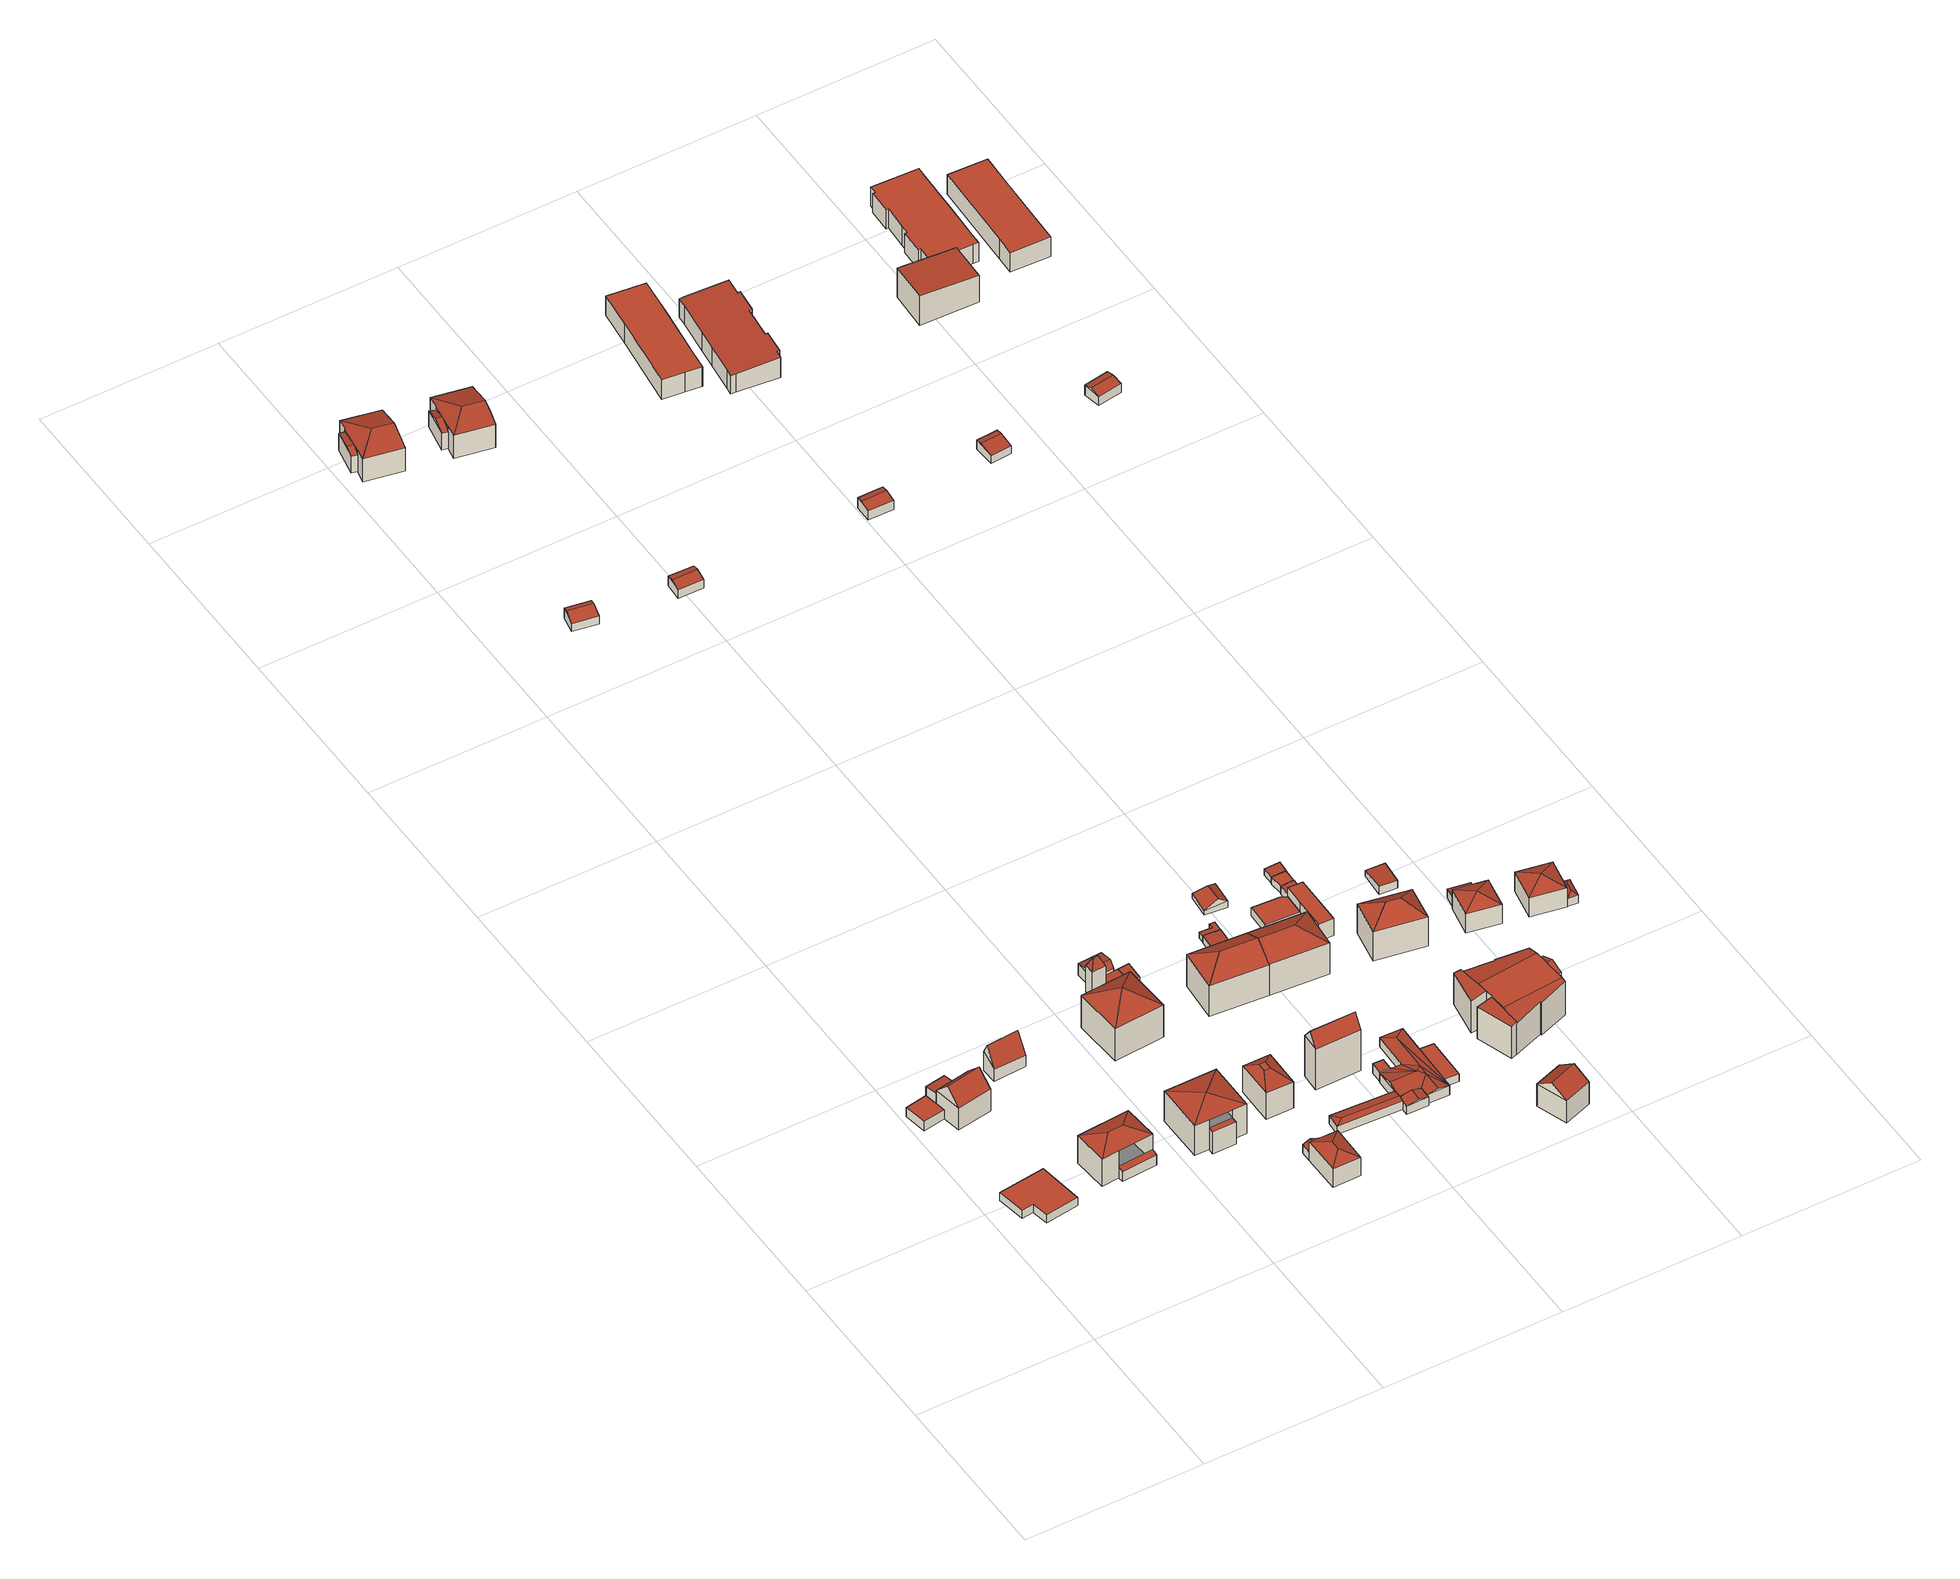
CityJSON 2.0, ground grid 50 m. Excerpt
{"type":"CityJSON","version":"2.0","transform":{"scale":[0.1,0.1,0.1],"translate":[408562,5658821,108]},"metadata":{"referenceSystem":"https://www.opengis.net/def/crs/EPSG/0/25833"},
"CityObjects":{
"building1":{"type":"Building","attributes":{"Dachtyp_tdc":"tdcPolyFlatRoof","Gemeindeschluessel":14612000,"Dachneigung":0,"QualitaetDacherkennung":28,"Geometrietyp2DReferenz":"3000","measuredHeight":2.57,"function":"31001_9998","roofType":"1000"},"geometry":[{"type":"Solid","lod":"2","boundaries":[[[[0,1,2,3]],[[1,4,5,2]],[[4,6,7,5]],[[6,8,9,7]],[[8,10,11,9]],[[10,0,3,11]],[[10,8,6,4,1,0]],[[3,2,5,7,9,11]]]],"semantics":{"surfaces":[{"type":"WallSurface"},{"type":"RoofSurface"},{"type":"GroundSurface"}],"values":[[0,0,0,0,0,0,1,2]]}}]},
"building2":{"type":"Building","attributes":{"Dachtyp_tdc":"tdcPolyFlatRoof","Gemeindeschluessel":14612000,"Dachneigung":0,"QualitaetDacherkennung":57,"Geometrietyp2DReferenz":"3000","measuredHeight":3,"function":"31001_9998","roofType":"1000"},"geometry":[{"type":"Solid","lod":"2","boundaries":[[[[12,13,14,15]],[[13,16,17,14]],[[16,18,19,17]],[[18,20,21,19]],[[20,12,15,21]],[[20,18,16,13,12]],[[15,14,17,19,21]]]],"semantics":{"surfaces":[{"type":"WallSurface"},{"type":"RoofSurface"},{"type":"GroundSurface"}],"values":[[0,0,0,0,0,1,2]]}}]},
"building3":{"type":"Building","attributes":{"Dachtyp_tdc":"tdcPolyFlatRoof","Gemeindeschluessel":14612000,"Dachneigung":4.63,"QualitaetDacherkennung":62,"Geometrietyp2DReferenz":"3000","measuredHeight":6.26,"function":"31001_9998","roofType":"2100"},"geometry":[{"type":"Solid","lod":"2","boundaries":[[[[22,23,24,17]],[[23,25,26,24]],[[25,27,19,26]],[[27,22,17,19]],[[27,25,23,22]],[[24,26,19,17]]]],"semantics":{"surfaces":[{"type":"WallSurface"},{"type":"RoofSurface"},{"type":"GroundSurface"}],"values":[[0,0,0,0,1,2]]}}]},
"building4":{"type":"Building","attributes":{"Dachtyp_tdc":"tdcGableRoof","Gemeindeschluessel":14612000,"Dachneigung":46.64,"QualitaetDacherkennung":79,"Geometrietyp2DReferenz":"3000","measuredHeight":11.49,"function":"31001_9998","roofType":"3100"},"geometry":[{"type":"Solid","lod":"2","boundaries":[[[[28,29,30,31]],[[29,32,19,30]],[[32,33,34,19]],[[33,28,31,34]],[[32,29,35]],[[28,33,36]],[[29,28,36,35]],[[33,32,35,36]],[[31,30,19,34]]]],"semantics":{"surfaces":[{"type":"WallSurface"},{"type":"RoofSurface"},{"type":"GroundSurface"}],"values":[[0,0,0,0,0,0,1,1,2]]}}]},
"building5":{"type":"Building","attributes":{"Gemeindeschluessel":14612000,"Geometrietyp2DReferenz":"3000","function":"31001_9998","roofType":"9999"},"children":["building5-1","building5-2"]},
"building5-1":{"type":"BuildingPart","attributes":{"Dachtyp_tdc":"tdcPolyFlatRoof","Dachneigung":21.66,"QualitaetDacherkennung":33,"Geometrietyp2DReferenz":"3000","measuredHeight":3.84,"roofType":"2100"},"parents":["building5"],"geometry":[{"type":"MultiSurface","lod":"2","boundaries":[[[37,38,39,40]],[[38,41,42,39]],[[41,43,44,42]],[[43,41,38,37]],[[40,39,42,44]]],"semantics":{"surfaces":[{"type":"WallSurface"},{"type":"RoofSurface"},{"type":"GroundSurface"}],"values":[0,0,0,1,2]}}]},
"building5-2":{"type":"BuildingPart","attributes":{"Dachtyp_tdc":"tdcHipRoof","Dachneigung":21.92,"QualitaetDacherkennung":80,"Geometrietyp2DReferenz":"3000","measuredHeight":10.95,"roofType":"3200"},"parents":["building5"],"geometry":[{"type":"MultiSurface","lod":"2","boundaries":[[[45,46,47,44,43]],[[46,48,49,47]],[[48,50,51,49]],[[50,52,37,40,51]],[[48,46,53]],[[52,50,54]],[[46,45,52,54,53]],[[50,48,53,54]],[[44,47,49,51,40]]],"semantics":{"surfaces":[{"type":"WallSurface"},{"type":"RoofSurface"},{"type":"GroundSurface"}],"values":[0,0,0,0,1,1,1,1,2]}}]},
"building6":{"type":"Building","attributes":{"Dachtyp_tdc":"tdcGableRoof","Gemeindeschluessel":14612000,"Dachneigung":60.13,"QualitaetDacherkennung":5,"Geometrietyp2DReferenz":"3000","measuredHeight":9.43,"function":"31001_9998","roofType":"3100"},"geometry":[{"type":"Solid","lod":"2","boundaries":[[[[55,56,57,58]],[[56,59,60,57]],[[59,61,62,60]],[[61,55,58,62]],[[59,56,63]],[[55,61,64]],[[56,55,64,63]],[[61,59,63,64]],[[58,57,60,62]]]],"semantics":{"surfaces":[{"type":"WallSurface"},{"type":"RoofSurface"},{"type":"GroundSurface"}],"values":[[0,0,0,0,0,0,1,1,2]]}}]},
"building7":{"type":"Building","attributes":{"Gemeindeschluessel":14612000,"Geometrietyp2DReferenz":"3000","function":"31001_9998","roofType":"9999"},"children":["building7-1","building7-2"]},
"building7-1":{"type":"BuildingPart","attributes":{"Dachtyp_tdc":"tdcTentRoof","Dachneigung":15.46,"QualitaetDacherkennung":81,"Geometrietyp2DReferenz":"3000","measuredHeight":11.79,"roofType":"3500"},"parents":["building7"],"geometry":[{"type":"MultiSurface","lod":"2","boundaries":[[[65,66,67,68]],[[66,69,70,67]],[[69,71,72,70]],[[71,73,74,72]],[[73,75,76,74]],[[75,77,78,76]],[[77,79,78]],[[80,81,82]],[[80,83,84,81]],[[83,85,86,84]],[[85,65,68,86]],[[69,66,65,85,87]],[[75,73,71,69,87]],[[83,80,77,75,87]],[[85,83,87]],[[68,67,70,72,74,76,78,81,84,86]]],"semantics":{"surfaces":[{"type":"WallSurface"},{"type":"RoofSurface"},{"type":"GroundSurface"}],"values":[0,0,0,0,0,0,0,0,0,0,0,1,1,1,1,2]}}]},
"building7-2":{"type":"BuildingPart","attributes":{"Dachtyp_tdc":"tdcPolyFlatRoof","Dachneigung":0,"QualitaetDacherkennung":64,"Geometrietyp2DReferenz":"3000","measuredHeight":7.15,"roofType":"1000"},"parents":["building7"],"geometry":[{"type":"MultiSurface","lod":"2","boundaries":[[[79,88,89,78]],[[88,90,91,89]],[[90,82,81,91]],[[82,90,88,79]],[[78,89,91,81]]],"semantics":{"surfaces":[{"type":"WallSurface"},{"type":"RoofSurface"},{"type":"GroundSurface"}],"values":[0,0,0,1,2]}}]},
"building8":{"type":"Building","attributes":{"Gemeindeschluessel":14612000,"Geometrietyp2DReferenz":"3000","function":"31001_9998","roofType":"9999"},"children":["building8-1","building8-2"]},
"building8-1":{"type":"BuildingPart","attributes":{"Dachtyp_tdc":"tdcHipRoof","Dachneigung":24.01,"QualitaetDacherkennung":93,"Geometrietyp2DReferenz":"3000","measuredHeight":7.8,"roofType":"3200"},"parents":["building8"],"geometry":[{"type":"MultiSurface","lod":"2","boundaries":[[[92,93,94,95]],[[93,96,97,98,94]],[[99,100,101,102,103]],[[100,92,95,101]],[[93,92,104]],[[100,99,96,105]],[[92,100,105,104]],[[96,93,104,105]],[[95,94,98,102,101]]],"semantics":{"surfaces":[{"type":"WallSurface"},{"type":"RoofSurface"},{"type":"GroundSurface"}],"values":[0,0,0,0,1,1,1,1,2]}}]},
"building8-2":{"type":"BuildingPart","attributes":{"Dachtyp_tdc":"tdcGableRoof","Dachneigung":22.92,"QualitaetDacherkennung":59,"Geometrietyp2DReferenz":"3000","measuredHeight":3.82,"roofType":"3100"},"parents":["building8"],"geometry":[{"type":"MultiSurface","lod":"2","boundaries":[[[97,106,107,98]],[[106,108,109,107]],[[108,103,102,109]],[[108,106,110]],[[106,97,111,110]],[[103,108,110,111]],[[98,107,109,102]]],"semantics":{"surfaces":[{"type":"WallSurface"},{"type":"RoofSurface"},{"type":"GroundSurface"}],"values":[0,0,0,0,1,1,2]}}]},
"building9":{"type":"Building","attributes":{"Dachtyp_tdc":"tdcTentRoof","Gemeindeschluessel":14612000,"Dachneigung":31.24,"QualitaetDacherkennung":66,"Geometrietyp2DReferenz":"3000","measuredHeight":14.95,"function":"31001_9998","roofType":"3500"},"geometry":[{"type":"Solid","lod":"2","boundaries":[[[[112,113,114,115]],[[113,116,117,114]],[[116,118,119,117]],[[118,112,115,119]],[[113,112,120]],[[116,113,120]],[[118,116,120]],[[112,118,120]],[[115,114,117,119]]]],"semantics":{"surfaces":[{"type":"WallSurface"},{"type":"RoofSurface"},{"type":"GroundSurface"}],"values":[[0,0,0,0,1,1,1,1,2]]}}]},
"building10":{"type":"Building","attributes":{"Dachtyp_tdc":"tdcCutTentRoof","Gemeindeschluessel":14612000,"Dachneigung":11.88,"QualitaetDacherkennung":58,"Geometrietyp2DReferenz":"3000","measuredHeight":9.88,"function":"31001_9998","roofType":"9999"},"geometry":[{"type":"Solid","lod":"2","boundaries":[[[[121,122,123,124]],[[122,125,126,123]],[[125,127,128,126]],[[127,121,124,128]],[[122,121,129,130]],[[125,122,130,131]],[[127,125,131,132]],[[121,127,132,129]],[[132,131,130,129]],[[124,123,126,128]]]],"semantics":{"surfaces":[{"type":"WallSurface"},{"type":"RoofSurface"},{"type":"GroundSurface"}],"values":[[0,0,0,0,1,1,1,1,1,2]]}}]},
"building11":{"type":"Building","attributes":{"Dachtyp_tdc":"tdcFreeFormRoof","Gemeindeschluessel":14612000,"Dachneigung":66.05,"QualitaetDacherkennung":24,"Geometrietyp2DReferenz":"3000","measuredHeight":11.69,"function":"31001_9998","roofType":"5000"},"geometry":[{"type":"Solid","lod":"2","boundaries":[[[[133,134,135,136]],[[134,137,138,135]],[[137,139,140,138]],[[139,141,142,140]],[[141,133,136,142]],[[139,143,144]],[[137,143,139]],[[143,137,134]],[[143,134,133]],[[144,143,133,141]],[[144,141,139]],[[136,135,138,140,142]]]],"semantics":{"surfaces":[{"type":"WallSurface"},{"type":"RoofSurface"},{"type":"GroundSurface"}],"values":[[0,0,0,0,0,1,1,1,1,1,1,2]]}}]},
"building12":{"type":"Building","attributes":{"Dachtyp_tdc":"tdcFreeFormRoof","Gemeindeschluessel":14612000,"Dachneigung":15.47,"QualitaetDacherkennung":5,"Geometrietyp2DReferenz":"3000","measuredHeight":4.78,"function":"31001_9998","roofType":"5000"},"geometry":[{"type":"Solid","lod":"2","boundaries":[[[[145,146,147,148]],[[146,149,150,147]],[[149,151,152,150]],[[151,153,154,152]],[[153,145,148,154]],[[145,153,155,156,146]],[[156,155,151,149]],[[149,146,156]],[[153,151,155]],[[148,147,150,152,154]]]],"semantics":{"surfaces":[{"type":"WallSurface"},{"type":"RoofSurface"},{"type":"GroundSurface"}],"values":[[0,0,0,0,0,1,1,0,0,2]]}}]},
"building13":{"type":"Building","attributes":{"Dachtyp_tdc":"tdcPolyFlatRoof","Gemeindeschluessel":14612000,"Dachneigung":3.85,"QualitaetDacherkennung":68,"Geometrietyp2DReferenz":"3000","measuredHeight":2.52,"function":"31001_9998","roofType":"2100"},"geometry":[{"type":"Solid","lod":"2","boundaries":[[[[157,158,159,160]],[[158,161,162,159]],[[161,163,164,162]],[[163,165,166,164]],[[165,167,168,166]],[[167,157,160,168]],[[167,165,163,161,158,157]],[[160,159,162,164,166,168]]]],"semantics":{"surfaces":[{"type":"WallSurface"},{"type":"RoofSurface"},{"type":"GroundSurface"}],"values":[[0,0,0,0,0,0,1,2]]}}]},
"building14":{"type":"Building","attributes":{"Dachtyp_tdc":"tdcPolyFlatRoof","Gemeindeschluessel":14612000,"Dachneigung":3.81,"QualitaetDacherkennung":67,"Geometrietyp2DReferenz":"3000","measuredHeight":2.5,"function":"31001_9998","roofType":"2100"},"geometry":[{"type":"Solid","lod":"2","boundaries":[[[[167,165,166,168]],[[165,169,170,166]],[[169,171,172,170]],[[171,167,168,172]],[[171,169,165,167]],[[168,166,170,172]]]],"semantics":{"surfaces":[{"type":"WallSurface"},{"type":"RoofSurface"},{"type":"GroundSurface"}],"values":[[0,0,0,0,1,2]]}}]},
"building15":{"type":"Building","attributes":{"Dachtyp_tdc":"tdcHipAndGableRoof","Gemeindeschluessel":14612000,"Dachneigung":10.06,"QualitaetDacherkennung":41,"Geometrietyp2DReferenz":"3000","measuredHeight":3.08,"function":"31001_9998","roofType":"5000"},"geometry":[{"type":"Solid","lod":"2","boundaries":[[[[173,174,175,176]],[[174,177,178,175]],[[177,179,180,178]],[[179,181,182,180]],[[181,183,184,182]],[[183,173,176,184]],[[179,177,185]],[[177,174,173,185]],[[173,183,181,179,185]],[[176,175,178,180,182,184]]]],"semantics":{"surfaces":[{"type":"WallSurface"},{"type":"RoofSurface"},{"type":"GroundSurface"}],"values":[[0,0,0,0,0,0,1,1,1,2]]}}]},
"building16":{"type":"Building","attributes":{"Dachtyp_tdc":"tdcGableRoof","Gemeindeschluessel":14612000,"Dachneigung":18.14,"QualitaetDacherkennung":82,"Geometrietyp2DReferenz":"3000","measuredHeight":3.71,"function":"31001_9998","roofType":"3100"},"geometry":[{"type":"Solid","lod":"2","boundaries":[[[[186,187,188,189]],[[187,190,191,188]],[[190,192,193,191]],[[192,186,189,193]],[[190,187,194]],[[186,192,195]],[[187,186,195,194]],[[192,190,194,195]],[[189,188,191,193]]]],"semantics":{"surfaces":[{"type":"WallSurface"},{"type":"RoofSurface"},{"type":"GroundSurface"}],"values":[[0,0,0,0,0,0,1,1,2]]}}]},
"building17":{"type":"Building","attributes":{"Dachtyp_tdc":"tdcFreeFormRoof","Gemeindeschluessel":14612000,"Dachneigung":53.34,"QualitaetDacherkennung":6,"Geometrietyp2DReferenz":"3000","measuredHeight":17.01,"function":"31001_9998","roofType":"5000"},"geometry":[{"type":"Solid","lod":"2","boundaries":[[[[196,197,198,199]],[[197,200,201,198]],[[200,202,203,201]],[[202,196,199,203]],[[204,205,202,200]],[[204,200,197]],[[205,204,197,196]],[[205,196,202]],[[199,198,201,203]]]],"semantics":{"surfaces":[{"type":"WallSurface"},{"type":"RoofSurface"},{"type":"GroundSurface"}],"values":[[0,0,0,0,1,0,1,0,2]]}}]},
"building18":{"type":"Building","attributes":{"Dachtyp_tdc":"tdcFreeFormRoof","Gemeindeschluessel":14612000,"Dachneigung":11.18,"QualitaetDacherkennung":61,"Geometrietyp2DReferenz":"3000","measuredHeight":3.29,"function":"31001_9998","roofType":"5000"},"geometry":[{"type":"Solid","lod":"2","boundaries":[[[[206,207,208,209]],[[207,210,211,208]],[[210,212,213,211]],[[212,214,215,213]],[[214,216,217,215]],[[216,206,209,217]],[[218,219,207,206,216]],[[212,210,219,218,214]],[[210,207,219]],[[216,214,218]],[[209,208,211,213,215,217]]]],"semantics":{"surfaces":[{"type":"WallSurface"},{"type":"RoofSurface"},{"type":"GroundSurface"}],"values":[[0,0,0,0,0,0,1,1,0,0,2]]}}]},
"building19":{"type":"Building","attributes":{"Dachtyp_tdc":"tdcHipAndGableRoof","Gemeindeschluessel":14612000,"Dachneigung":29.52,"QualitaetDacherkennung":74,"Geometrietyp2DReferenz":"3000","measuredHeight":13.57,"function":"31001_9998","roofType":"5000"},"geometry":[{"type":"Solid","lod":"2","boundaries":[[[[220,221,222,223]],[[221,224,225,222]],[[224,226,227,225]],[[226,220,223,227]],[[224,221,228]],[[220,226,229]],[[221,220,229,228]],[[226,224,228,229]],[[223,222,225,227]]]],"semantics":{"surfaces":[{"type":"WallSurface"},{"type":"RoofSurface"},{"type":"GroundSurface"}],"values":[[0,0,0,0,1,0,1,1,2]]}}]},
"building20":{"type":"Building","attributes":{"Dachtyp_tdc":"tdcPolyFlatRoof","Gemeindeschluessel":14612000,"Dachneigung":0,"QualitaetDacherkennung":86,"Geometrietyp2DReferenz":"3000","measuredHeight":3.05,"function":"31001_9998","roofType":"1000"},"geometry":[{"type":"Solid","lod":"2","boundaries":[[[[230,231,232,233]],[[231,234,235,232]],[[234,236,237,235]],[[236,230,233,237]],[[236,234,231,230]],[[233,232,235,237]]]],"semantics":{"surfaces":[{"type":"WallSurface"},{"type":"RoofSurface"},{"type":"GroundSurface"}],"values":[[0,0,0,0,1,2]]}}]},
"building21":{"type":"Building","attributes":{"Gemeindeschluessel":14612000,"Geometrietyp2DReferenz":"3000","function":"31001_9998","roofType":"9999"},"children":["building21-1","building21-2"]},
"building21-1":{"type":"BuildingPart","attributes":{"Dachtyp_tdc":"tdcHipAndGableRoof","Dachneigung":20.97,"QualitaetDacherkennung":24,"Geometrietyp2DReferenz":"3000","measuredHeight":9.18,"roofType":"5000"},"parents":["building21"],"geometry":[{"type":"MultiSurface","lod":"2","boundaries":[[[238,239,240,241]],[[239,242,243,240]],[[242,244,245,243]],[[244,246,247,245]],[[246,248,247]],[[249,250,251,252,253]],[[250,254,255,251]],[[254,256,257,255]],[[256,258,259,257]],[[258,238,241,259]],[[254,250,249,246,244,260]],[[244,242,239,238,260]],[[238,258,256,254,260]],[[241,240,243,245,247,252,251,255,257,259]]],"semantics":{"surfaces":[{"type":"WallSurface"},{"type":"RoofSurface"},{"type":"GroundSurface"}],"values":[0,0,0,0,0,0,0,0,0,0,1,1,1,2]}}]},
"building21-2":{"type":"BuildingPart","attributes":{"Dachtyp_tdc":"tdcGableRoof","Dachneigung":10.05,"QualitaetDacherkennung":12,"Geometrietyp2DReferenz":"3000","measuredHeight":6.59,"roofType":"3100"},"parents":["building21"],"geometry":[{"type":"MultiSurface","lod":"2","boundaries":[[[248,261,262,247]],[[261,263,264,262]],[[263,253,252,264]],[[263,261,265]],[[261,248,266,265]],[[253,263,265,266]],[[247,262,264,252]]],"semantics":{"surfaces":[{"type":"WallSurface"},{"type":"RoofSurface"},{"type":"GroundSurface"}],"values":[0,0,0,0,1,1,2]}}]},
"building22":{"type":"Building","attributes":{"Dachtyp_tdc":"tdcFreeFormRoof","Gemeindeschluessel":14612000,"Dachneigung":11.11,"QualitaetDacherkennung":60,"Geometrietyp2DReferenz":"3000","measuredHeight":4.02,"function":"31001_9998","roofType":"5000"},"geometry":[{"type":"Solid","lod":"2","boundaries":[[[[267,268,269,270]],[[268,271,272,269]],[[271,273,274,272]],[[275,271,268]],[[276,275,268,267]],[[267,277,276]],[[278,277,267]],[[279,277,278]],[[277,279,280]],[[181,280,279]],[[280,181,281]],[[282,277,280,281,283]],[[284,282,283,285]],[[284,285,286]],[[276,277,282]],[[275,286,287,273,271]],[[276,286,275]],[[282,286,276]],[[286,282,284]],[[274,288,289,290,291,292,293,294,295,270,269,272]],[[273,287,288,274]],[[287,286,289,288]],[[286,285,290,289]],[[285,283,291,290]],[[283,281,292,291]],[[281,181,293,292]],[[181,279,294,293]],[[279,278,295,294]],[[278,267,270,295]]]],"semantics":{"surfaces":[{"type":"WallSurface"},{"type":"RoofSurface"},{"type":"GroundSurface"}],"values":[[0,0,0,1,1,1,1,1,1,0,0,1,1,0,1,1,1,1,1,2,0,0,0,0,0,0,0,0,0]]}}]},
"building23":{"type":"Building","attributes":{"Dachtyp_tdc":"tdcPolyFlatRoof","Gemeindeschluessel":14612000,"Dachneigung":3.2,"QualitaetDacherkennung":93,"Geometrietyp2DReferenz":"3000","measuredHeight":2.41,"function":"31001_9998","roofType":"2100"},"geometry":[{"type":"Solid","lod":"2","boundaries":[[[[296,297,298,299]],[[297,300,301,298]],[[300,302,303,301]],[[302,296,299,303]],[[302,300,297,296]],[[299,298,301,303]]]],"semantics":{"surfaces":[{"type":"WallSurface"},{"type":"RoofSurface"},{"type":"GroundSurface"}],"values":[[0,0,0,0,1,2]]}}]},
"building24":{"type":"Building","attributes":{"Dachtyp_tdc":"tdcPolyFlatRoof","Gemeindeschluessel":14612000,"Dachneigung":2.69,"QualitaetDacherkennung":67,"Geometrietyp2DReferenz":"3000","measuredHeight":2.19,"function":"31001_9998","roofType":"2100"},"geometry":[{"type":"Solid","lod":"2","boundaries":[[[[304,305,306,307]],[[305,308,309,306]],[[308,310,311,309]],[[310,312,313,311]],[[312,314,315,313]],[[314,304,307,315]],[[314,312,310,308,305,304]],[[307,306,309,311,313,315]]]],"semantics":{"surfaces":[{"type":"WallSurface"},{"type":"RoofSurface"},{"type":"GroundSurface"}],"values":[[0,0,0,0,0,0,1,2]]}}]},
"building25":{"type":"Building","attributes":{"Dachtyp_tdc":"tdcPolyFlatRoof","Gemeindeschluessel":14612000,"Dachneigung":0,"QualitaetDacherkennung":77,"Geometrietyp2DReferenz":"3000","measuredHeight":2.52,"function":"31001_9998","roofType":"1000"},"geometry":[{"type":"Solid","lod":"2","boundaries":[[[[316,317,318,319]],[[317,320,321,318]],[[320,322,323,321]],[[322,316,319,323]],[[322,320,317,316]],[[319,318,321,323]]]],"semantics":{"surfaces":[{"type":"WallSurface"},{"type":"RoofSurface"},{"type":"GroundSurface"}],"values":[[0,0,0,0,1,2]]}}]},
"building26":{"type":"Building","attributes":{"Dachtyp_tdc":"tdcHipAndGableRoof","Gemeindeschluessel":14612000,"Dachneigung":29.79,"QualitaetDacherkennung":76,"Geometrietyp2DReferenz":"3000","measuredHeight":13.62,"function":"31001_9998","roofType":"5000"},"geometry":[{"type":"Solid","lod":"2","boundaries":[[[[226,324,325,227]],[[324,326,327,325]],[[326,328,223,327]],[[328,226,227,223]],[[326,324,329]],[[226,328,330]],[[324,226,330,329]],[[328,326,329,330]],[[227,325,327,223]]]],"semantics":{"surfaces":[{"type":"WallSurface"},{"type":"RoofSurface"},{"type":"GroundSurface"}],"values":[[0,0,0,0,1,0,1,1,2]]}}]},
"building27":{"type":"Building","attributes":{"Dachtyp_tdc":"tdcGableRoof","Gemeindeschluessel":14612000,"Dachneigung":14.28,"QualitaetDacherkennung":88,"Geometrietyp2DReferenz":"3000","measuredHeight":3.56,"function":"31001_9998","roofType":"3100"},"geometry":[{"type":"Solid","lod":"2","boundaries":[[[[331,332,333,334]],[[332,335,336,333]],[[335,337,338,336]],[[337,331,334,338]],[[335,332,339]],[[331,337,340]],[[332,331,340,339]],[[337,335,339,340]],[[334,333,336,338]]]],"semantics":{"surfaces":[{"type":"WallSurface"},{"type":"RoofSurface"},{"type":"GroundSurface"}],"values":[[0,0,0,0,0,0,1,1,2]]}}]},
"building28":{"type":"Building","attributes":{"Dachtyp_tdc":"tdcHipAndGableRoof","Gemeindeschluessel":14612000,"Dachneigung":32.99,"QualitaetDacherkennung":80,"Geometrietyp2DReferenz":"3000","measuredHeight":3.73,"function":"31001_9998","roofType":"5000"},"geometry":[{"type":"Solid","lod":"2","boundaries":[[[[341,342,343,344]],[[342,345,346,343]],[[345,347,348,346]],[[347,341,344,348]],[[345,342,349]],[[341,347,350]],[[342,341,350,349]],[[347,345,349,350]],[[344,343,346,348]]]],"semantics":{"surfaces":[{"type":"WallSurface"},{"type":"RoofSurface"},{"type":"GroundSurface"}],"values":[[0,0,0,0,1,0,1,1,2]]}}]},
"building29":{"type":"Building","attributes":{"Gemeindeschluessel":14612000,"Geometrietyp2DReferenz":"3000","function":"31001_9998","roofType":"9999"},"children":["building29-1","building29-2"]},
"building29-1":{"type":"BuildingPart","attributes":{"Dachtyp_tdc":"tdcHipAndGableRoof","Dachneigung":20.08,"QualitaetDacherkennung":23,"Geometrietyp2DReferenz":"3000","measuredHeight":9.1,"roofType":"5000"},"parents":["building29"],"geometry":[{"type":"MultiSurface","lod":"2","boundaries":[[[351,352,353,354]],[[352,355,356,353]],[[355,357,358,356]],[[357,359,360,358]],[[359,361,360]],[[362,363,364]],[[362,365,366,363]],[[365,367,368,366]],[[367,369,370,368]],[[369,351,354,370]],[[365,362,359,357,371]],[[357,355,352,351,371]],[[351,369,367,365,371]],[[354,353,356,358,360,363,366,368,370]]],"semantics":{"surfaces":[{"type":"WallSurface"},{"type":"RoofSurface"},{"type":"GroundSurface"}],"values":[0,0,0,0,0,0,0,0,0,0,1,1,1,2]}}]},
"building29-2":{"type":"BuildingPart","attributes":{"Dachtyp_tdc":"tdcGableRoof","Dachneigung":20.57,"QualitaetDacherkennung":20,"Geometrietyp2DReferenz":"3000","measuredHeight":6.79,"roofType":"3100"},"parents":["building29"],"geometry":[{"type":"MultiSurface","lod":"2","boundaries":[[[361,372,373,360]],[[372,374,375,373]],[[374,364,363,375]],[[374,372,376]],[[372,361,377,376]],[[364,374,376,377]],[[360,373,375,363]]],"semantics":{"surfaces":[{"type":"WallSurface"},{"type":"RoofSurface"},{"type":"GroundSurface"}],"values":[0,0,0,0,1,1,2]}}]},
"building30":{"type":"Building","attributes":{"Dachtyp_tdc":"tdcGableRoof","Gemeindeschluessel":14612000,"Dachneigung":35.26,"QualitaetDacherkennung":82,"Geometrietyp2DReferenz":"3000","measuredHeight":10.5,"function":"31001_9998","roofType":"3100"},"geometry":[{"type":"Solid","lod":"2","boundaries":[[[[378,379,380,381]],[[379,382,383,380]],[[382,384,385,383]],[[384,378,381,385]],[[382,379,386]],[[378,384,387]],[[379,378,387,386]],[[384,382,386,387]],[[381,380,383,385]]]],"semantics":{"surfaces":[{"type":"WallSurface"},{"type":"RoofSurface"},{"type":"GroundSurface"}],"values":[[0,0,0,0,0,0,1,1,2]]}}]},
"building31":{"type":"Building","attributes":{"Dachtyp_tdc":"tdcPolyFlatRoof","Gemeindeschluessel":14612000,"Dachneigung":0,"QualitaetDacherkennung":93,"Geometrietyp2DReferenz":"3000","measuredHeight":2.56,"function":"31001_9998","roofType":"1000"},"geometry":[{"type":"Solid","lod":"2","boundaries":[[[[388,389,390,391]],[[389,392,393,390]],[[392,394,395,393]],[[394,396,397,395]],[[396,388,391,397]],[[396,394,392,389,388]],[[391,390,393,395,397]]]],"semantics":{"surfaces":[{"type":"WallSurface"},{"type":"RoofSurface"},{"type":"GroundSurface"}],"values":[[0,0,0,0,0,1,2]]}}]},
"building32":{"type":"Building","attributes":{"Dachtyp_tdc":"tdcPolyFlatRoof","Gemeindeschluessel":14612000,"Dachneigung":0,"QualitaetDacherkennung":37,"Geometrietyp2DReferenz":"3000","measuredHeight":5.61,"function":"31001_9998","roofType":"1000"},"geometry":[{"type":"Solid","lod":"2","boundaries":[[[[398,399,397,400]],[[399,401,395,397]],[[401,402,403,395]],[[402,404,405,403]],[[404,406,407,405]],[[406,408,409,407]],[[408,398,400,409]],[[408,406,404,402,401,399,398]],[[400,397,395,403,405,407,409]]]],"semantics":{"surfaces":[{"type":"WallSurface"},{"type":"RoofSurface"},{"type":"GroundSurface"}],"values":[[0,0,0,0,0,0,0,1,2]]}}]},
"building33":{"type":"Building","attributes":{"Dachtyp_tdc":"tdcPolyFlatRoof","Gemeindeschluessel":14612000,"Dachneigung":3.33,"QualitaetDacherkennung":82,"Geometrietyp2DReferenz":"3000","measuredHeight":2.76,"function":"31001_9998","roofType":"2100"},"geometry":[{"type":"Solid","lod":"2","boundaries":[[[[410,411,403,405]],[[411,412,413,403]],[[412,414,415,413]],[[414,410,405,415]],[[414,412,411,410]],[[405,403,413,415]]]],"semantics":{"surfaces":[{"type":"WallSurface"},{"type":"RoofSurface"},{"type":"GroundSurface"}],"values":[[0,0,0,0,1,2]]}}]},
"building34":{"type":"Building","attributes":{"Dachtyp_tdc":"tdcPolyFlatRoof","Gemeindeschluessel":14612000,"Dachneigung":0,"QualitaetDacherkennung":97,"Geometrietyp2DReferenz":"3000","measuredHeight":2.31,"function":"31001_9998","roofType":"1000"},"geometry":[{"type":"Solid","lod":"2","boundaries":[[[[416,417,418,419]],[[417,420,421,418]],[[420,422,423,421]],[[422,416,419,423]],[[422,420,417,416]],[[419,418,421,423]]]],"semantics":{"surfaces":[{"type":"WallSurface"},{"type":"RoofSurface"},{"type":"GroundSurface"}],"values":[[0,0,0,0,1,2]]}}]},
"building35":{"type":"Building","attributes":{"Dachtyp_tdc":"tdcPolyFlatRoof","Gemeindeschluessel":14612000,"Dachneigung":2.64,"QualitaetDacherkennung":96,"Geometrietyp2DReferenz":"3000","measuredHeight":2.18,"function":"31001_9998","roofType":"2100"},"geometry":[{"type":"Solid","lod":"2","boundaries":[[[[424,425,426,427]],[[425,428,429,426]],[[428,430,431,429]],[[430,424,427,431]],[[430,428,425,424]],[[427,426,429,431]]]],"semantics":{"surfaces":[{"type":"WallSurface"},{"type":"RoofSurface"},{"type":"GroundSurface"}],"values":[[0,0,0,0,1,2]]}}]},
"building36":{"type":"Building","attributes":{"Gemeindeschluessel":14612000,"Geometrietyp2DReferenz":"3000","function":"31001_9998","roofType":"9999"},"children":["building36-1","building36-2","building36-3","building36-4"]},
"building36-1":{"type":"BuildingPart","attributes":{"Dachtyp_tdc":"tdcPolyFlatRoof","Dachneigung":15.13,"QualitaetDacherkennung":69,"Geometrietyp2DReferenz":"3000","measuredHeight":11.39,"roofType":"2100"},"parents":["building36"],"geometry":[{"type":"MultiSurface","lod":"2","boundaries":[[[432,433,434,435,436]],[[437,438,439,440]],[[438,432,436,439]],[[438,437,441,442,433,432]],[[436,435,443,440,439]]],"semantics":{"surfaces":[{"type":"WallSurface"},{"type":"RoofSurface"},{"type":"GroundSurface"}],"values":[0,0,0,1,2]}}]},
"building36-2":{"type":"BuildingPart","attributes":{"Dachtyp_tdc":"tdcCutGableRoof","Dachneigung":1.22,"QualitaetDacherkennung":37,"Geometrietyp2DReferenz":"3000","measuredHeight":11.54,"roofType":"9999"},"parents":["building36"],"geometry":[{"type":"MultiSurface","lod":"2","boundaries":[[[444,445,446]],[[444,447,448,445]],[[447,449,450,448]],[[449,451,452,450]],[[451,453,454,452]],[[453,455,456,454]],[[457,458,437,440,459,460]],[[434,461,462,435]],[[461,463,464,462]],[[463,465,466,464]],[[465,467,468,466]],[[467,469,470,468]],[[469,471,470]],[[467,465,463,461,434,442,472]],[[473,474,455,453,451,449,447]],[[472,458,457,473,447,444,475,476,469,467]],[[445,448,450,452,454,456,477,459,440,443,435,462,464,466,468,470]]],"semantics":{"surfaces":[{"type":"WallSurface"},{"type":"RoofSurface"},{"type":"GroundSurface"}],"values":[0,0,0,0,0,0,0,0,0,0,0,0,0,1,1,1,2]}}]},
"building36-3":{"type":"BuildingPart","attributes":{"Dachtyp_tdc":"tdcGableRoof","Dachneigung":22.04,"QualitaetDacherkennung":60,"Geometrietyp2DReferenz":"3000","measuredHeight":11.72,"roofType":"3100"},"parents":["building36"],"geometry":[{"type":"MultiSurface","lod":"2","boundaries":[[[471,478,479,470]],[[478,480,481,479]],[[480,446,445,481]],[[478,471,476,482,483]],[[446,480,483,482,475]],[[478,483,480]],[[479,481,445,470]]],"semantics":{"surfaces":[{"type":"WallSurface"},{"type":"RoofSurface"},{"type":"GroundSurface"}],"values":[0,0,0,1,1,0,2]}}]},
"building36-4":{"type":"BuildingPart","attributes":{"Dachtyp_tdc":"tdcPolyFlatRoof","Dachneigung":11.33,"QualitaetDacherkennung":71,"Geometrietyp2DReferenz":"3000","measuredHeight":11.15,"roofType":"2100"},"parents":["building36"],"geometry":[{"type":"MultiSurface","lod":"2","boundaries":[[[484,460,459,485]],[[486,487,488,456,455]],[[487,484,485,488]],[[487,486,474,489,460,484]],[[485,459,477,456,488]]],"semantics":{"surfaces":[{"type":"WallSurface"},{"type":"RoofSurface"},{"type":"GroundSurface"}],"values":[0,0,0,1,2]}}]},
"building37":{"type":"Building","attributes":{"Dachtyp_tdc":"tdcHipRoof","Gemeindeschluessel":14612000,"Dachneigung":34.22,"QualitaetDacherkennung":65,"Geometrietyp2DReferenz":"3000","measuredHeight":13.07,"function":"31001_9998","roofType":"3200"},"geometry":[{"type":"Solid","lod":"2","boundaries":[[[[490,491,492,493]],[[491,494,495,492]],[[494,496,497,495]],[[496,490,493,497]],[[494,491,498]],[[490,496,499]],[[491,490,499,498]],[[496,494,498,499]],[[493,492,495,497]]]],"semantics":{"surfaces":[{"type":"WallSurface"},{"type":"RoofSurface"},{"type":"GroundSurface"}],"values":[[0,0,0,0,1,1,1,1,2]]}}]},
"building38":{"type":"Building","attributes":{"Dachtyp_tdc":"tdcPolyFlatRoof","Gemeindeschluessel":14612000,"Dachneigung":4.76,"QualitaetDacherkennung":86,"Geometrietyp2DReferenz":"3000","measuredHeight":2.5,"function":"31001_9998","roofType":"2100"},"geometry":[{"type":"Solid","lod":"2","boundaries":[[[[500,501,502,503]],[[501,504,505,502]],[[504,506,507,505]],[[506,500,503,507]],[[506,504,501,500]],[[503,502,505,507]]]],"semantics":{"surfaces":[{"type":"WallSurface"},{"type":"RoofSurface"},{"type":"GroundSurface"}],"values":[[0,0,0,0,1,2]]}}]},
"building39":{"type":"Building","attributes":{"Gemeindeschluessel":14612000,"Geometrietyp2DReferenz":"3000","function":"31001_9998","roofType":"9999"},"children":["building39-1","building39-2"]},
"building39-1":{"type":"BuildingPart","attributes":{"Dachtyp_tdc":"tdcPolyFlatRoof","Dachneigung":8.21,"QualitaetDacherkennung":67,"Geometrietyp2DReferenz":"3000","measuredHeight":3.36,"roofType":"2100"},"parents":["building39"],"geometry":[{"type":"MultiSurface","lod":"2","boundaries":[[[508,509,510,511]],[[509,512,513,510]],[[514,508,511,515]],[[514,512,509,508]],[[511,510,513,515]]],"semantics":{"surfaces":[{"type":"WallSurface"},{"type":"RoofSurface"},{"type":"GroundSurface"}],"values":[0,0,0,1,2]}}]},
"building39-2":{"type":"BuildingPart","attributes":{"Dachtyp_tdc":"tdcTentRoof","Dachneigung":24.72,"QualitaetDacherkennung":85,"Geometrietyp2DReferenz":"3000","measuredHeight":8.33,"roofType":"3500"},"parents":["building39"],"geometry":[{"type":"MultiSurface","lod":"2","boundaries":[[[516,517,518,519]],[[517,520,521,518]],[[520,522,514,515,521]],[[523,524,525,513,512]],[[524,516,519,525]],[[516,524,526]],[[517,516,526]],[[520,517,526]],[[524,523,522,520,526]],[[519,518,521,515,513,525]]],"semantics":{"surfaces":[{"type":"WallSurface"},{"type":"RoofSurface"},{"type":"GroundSurface"}],"values":[0,0,0,0,0,1,1,1,1,2]}}]},
"building40":{"type":"Building","attributes":{"Dachtyp_tdc":"tdcGableRoof","Gemeindeschluessel":14612000,"Dachneigung":13.89,"QualitaetDacherkennung":80,"Geometrietyp2DReferenz":"3000","measuredHeight":3.76,"function":"31001_9998","roofType":"3100"},"geometry":[{"type":"Solid","lod":"2","boundaries":[[[[527,528,529,530]],[[528,531,532,529]],[[531,533,534,532]],[[533,527,530,534]],[[531,528,535]],[[527,533,536]],[[528,527,536,535]],[[533,531,535,536]],[[530,529,532,534]]]],"semantics":{"surfaces":[{"type":"WallSurface"},{"type":"RoofSurface"},{"type":"GroundSurface"}],"values":[[0,0,0,0,0,0,1,1,2]]}}]},
"building41":{"type":"Building","attributes":{"Dachtyp_tdc":"tdcFreeFormRoof","Gemeindeschluessel":14612000,"Dachneigung":23.89,"QualitaetDacherkennung":83,"Geometrietyp2DReferenz":"3000","measuredHeight":8.32,"function":"31001_9998","roofType":"5000"},"geometry":[{"type":"Solid","lod":"2","boundaries":[[[[537,538,539,540]],[[538,541,542,539]],[[541,543,544,542]],[[543,537,540,544]],[[543,541,545]],[[543,545,537]],[[537,545,538]],[[545,541,538]],[[540,539,542,544]]]],"semantics":{"surfaces":[{"type":"WallSurface"},{"type":"RoofSurface"},{"type":"GroundSurface"}],"values":[[0,0,0,0,1,1,1,1,2]]}}]},
"building42":{"type":"Building","attributes":{"Dachtyp_tdc":"tdcPolyFlatRoof","Gemeindeschluessel":14612000,"Dachneigung":0,"QualitaetDacherkennung":61,"Geometrietyp2DReferenz":"3000","measuredHeight":6.34,"function":"31001_9998","roofType":"1000"},"geometry":[{"type":"Solid","lod":"2","boundaries":[[[[546,547,548,549]],[[547,550,551,548]],[[550,552,553,551]],[[552,554,555,553]],[[554,556,557,555]],[[556,558,559,557]],[[558,560,561,559]],[[560,562,563,561]],[[562,564,565,563]],[[564,566,567,565]],[[566,546,549,567]],[[566,564,562,560,558,556,554,552,550,547,546]],[[549,548,551,553,555,557,559,561,563,565,567]]]],"semantics":{"surfaces":[{"type":"WallSurface"},{"type":"RoofSurface"},{"type":"GroundSurface"}],"values":[[0,0,0,0,0,0,0,0,0,0,0,1,2]]}}]},
"building43":{"type":"Building","attributes":{"Dachtyp_tdc":"tdcFreeFormRoof","Gemeindeschluessel":14612000,"Dachneigung":32.97,"QualitaetDacherkennung":27,"Geometrietyp2DReferenz":"3000","measuredHeight":3.51,"function":"31001_9998","roofType":"5000"},"geometry":[{"type":"Solid","lod":"2","boundaries":[[[[568,569,570,571]],[[569,572,573,570]],[[572,574,575,573]],[[574,568,571,575]],[[576,577,574,572]],[[576,572,569]],[[577,576,569,568]],[[577,568,574]],[[571,570,573,575]]]],"semantics":{"surfaces":[{"type":"WallSurface"},{"type":"RoofSurface"},{"type":"GroundSurface"}],"values":[[0,0,0,0,1,1,1,1,2]]}}]},
"building44":{"type":"Building","attributes":{"Dachtyp_tdc":"tdcPolyFlatRoof","Gemeindeschluessel":14612000,"Dachneigung":3.71,"QualitaetDacherkennung":59,"Geometrietyp2DReferenz":"3000","measuredHeight":6.81,"function":"31001_9998","roofType":"2100"},"geometry":[{"type":"Solid","lod":"2","boundaries":[[[[578,579,580,581]],[[579,582,583,580]],[[582,584,585,583]],[[584,586,587,585]],[[586,588,589,587]],[[588,590,591,589]],[[590,592,593,591]],[[592,594,595,593]],[[594,596,597,595]],[[596,598,599,597]],[[598,600,601,599]],[[600,602,603,601]],[[602,604,605,603]],[[604,606,607,605]],[[606,608,609,607]],[[608,610,611,609]],[[610,612,613,611]],[[612,614,615,613]],[[614,578,581,615]],[[614,612,610,608,606,604,602,600,598,596,594,592,590,588,586,584,582,579,578]],[[581,580,583,585,587,589,591,593,595,597,599,601,603,605,607,609,611,613,615]]]],"semantics":{"surfaces":[{"type":"WallSurface"},{"type":"RoofSurface"},{"type":"GroundSurface"}],"values":[[0,0,0,0,0,0,0,0,0,0,0,0,0,0,0,0,0,0,0,1,2]]}}]},
"building45":{"type":"Building","attributes":{"Dachtyp_tdc":"tdcGableRoof","Gemeindeschluessel":14612000,"Dachneigung":10.66,"QualitaetDacherkennung":87,"Geometrietyp2DReferenz":"3000","measuredHeight":3.2,"function":"31001_9998","roofType":"3100"},"geometry":[{"type":"Solid","lod":"2","boundaries":[[[[616,617,618,619]],[[617,620,621,618]],[[620,622,623,621]],[[622,616,619,623]],[[620,617,624]],[[616,622,625]],[[617,616,625,624]],[[622,620,624,625]],[[619,618,621,623]]]],"semantics":{"surfaces":[{"type":"WallSurface"},{"type":"RoofSurface"},{"type":"GroundSurface"}],"values":[[0,0,0,0,0,0,1,1,2]]}}]},
"building46":{"type":"Building","attributes":{"Dachtyp_tdc":"tdcPolyFlatRoof","Gemeindeschluessel":14612000,"Dachneigung":2.83,"QualitaetDacherkennung":52,"Geometrietyp2DReferenz":"3000","measuredHeight":9.71,"function":"31001_9998","roofType":"2100"},"geometry":[{"type":"Solid","lod":"2","boundaries":[[[[626,627,628,629]],[[627,630,631,628]],[[630,632,633,631]],[[632,634,635,633]],[[634,636,637,635]],[[636,638,639,637]],[[638,626,629,639]],[[638,636,634,632,630,627,626]],[[629,628,631,633,635,637,639]]]],"semantics":{"surfaces":[{"type":"WallSurface"},{"type":"RoofSurface"},{"type":"GroundSurface"}],"values":[[0,0,0,0,0,0,0,1,2]]}}]},
"building47":{"type":"Building","attributes":{"Dachtyp_tdc":"tdcGableRoof","Gemeindeschluessel":14612000,"Dachneigung":15.23,"QualitaetDacherkennung":84,"Geometrietyp2DReferenz":"3000","measuredHeight":3.77,"function":"31001_9998","roofType":"3100"},"geometry":[{"type":"Solid","lod":"2","boundaries":[[[[640,641,642,643]],[[641,644,645,642]],[[644,646,647,645]],[[646,640,643,647]],[[644,641,648]],[[640,646,649]],[[641,640,649,648]],[[646,644,648,649]],[[643,642,645,647]]]],"semantics":{"surfaces":[{"type":"WallSurface"},{"type":"RoofSurface"},{"type":"GroundSurface"}],"values":[[0,0,0,0,0,0,1,1,2]]}}]},
"building48":{"type":"Building","attributes":{"Dachtyp_tdc":"tdcPolyFlatRoof","Gemeindeschluessel":14612000,"Dachneigung":0,"QualitaetDacherkennung":50,"Geometrietyp2DReferenz":"3000","measuredHeight":6.34,"function":"31001_9998","roofType":"1000"},"geometry":[{"type":"Solid","lod":"2","boundaries":[[[[650,651,652,653]],[[651,654,655,652]],[[654,656,657,655]],[[656,658,659,657]],[[658,660,661,659]],[[660,662,663,661]],[[662,664,665,663]],[[664,666,667,665]],[[666,668,669,667]],[[668,670,671,669]],[[670,672,673,671]],[[672,674,675,673]],[[674,676,677,675]],[[676,678,679,677]],[[678,680,681,679]],[[680,682,683,681]],[[682,684,685,683]],[[684,686,687,685]],[[686,650,653,687]],[[686,684,682,680,678,676,674,672,670,668,666,664,662,660,658,656,654,651,650]],[[653,652,655,657,659,661,663,665,667,669,671,673,675,677,679,681,683,685,687]]]],"semantics":{"surfaces":[{"type":"WallSurface"},{"type":"RoofSurface"},{"type":"GroundSurface"}],"values":[[0,0,0,0,0,0,0,0,0,0,0,0,0,0,0,0,0,0,0,1,2]]}}]},
"building49":{"type":"Building","attributes":{"Dachtyp_tdc":"tdcPolyFlatRoof","Gemeindeschluessel":14612000,"Dachneigung":0,"QualitaetDacherkennung":62,"Geometrietyp2DReferenz":"3000","measuredHeight":6.44,"function":"31001_9998","roofType":"1000"},"geometry":[{"type":"Solid","lod":"2","boundaries":[[[[688,689,690,691]],[[689,692,693,690]],[[692,694,695,693]],[[694,696,697,695]],[[696,698,699,697]],[[698,700,701,699]],[[700,688,691,701]],[[700,698,696,694,692,689,688]],[[691,690,693,695,697,699,701]]]],"semantics":{"surfaces":[{"type":"WallSurface"},{"type":"RoofSurface"},{"type":"GroundSurface"}],"values":[[0,0,0,0,0,0,0,1,2]]}}]}
},
"vertices":[
[83,415,68],[50,411,68],[50,411,42],[83,415,42],[36,492,68],[36,492,42],[168,508,68],[168,508,42],[186,380,68],[186,380,42],[92,367,68],[92,367,42],
[17,804,55],[6,868,55],[6,868,25],[17,804,25],[67,879,55],[67,879,25],[74,843,55],[74,843,25],[79,814,55],[79,814,25],
[67,879,84],[125,889,84],[125,889,25],[131,853,87],[131,853,25],[74,843,87],
[187,780,97],[88,763,97],[88,763,25],[187,780,25],[74,843,98],[173,860,98],[173,860,25],[81,803,140],[180,821,140],
[418,417,80],[419,402,74],[419,402,41],[418,417,41],[320,395,74],[320,395,41],[319,410,80],[319,410,41],
[319,410,131],[270,406,131],[270,406,41],[263,506,131],[263,506,41],[410,517,131],[410,517,41],[418,417,131],[318,460,151],[364,463,151],
[340,869,58],[249,865,61],[249,865,21],[340,869,21],[247,910,84],[247,910,21],[337,917,82],[337,917,21],[248,896,115],[338,902,115],
[555,524,136],[604,524,136],[604,524,38],[555,524,38],[660,524,136],[660,524,38],[660,515,136],[660,515,38],[660,478,136],[660,478,38],[660,384,136],[660,384,38],[620,384,136],[620,384,38],[620,384,110],[555,384,136],[555,384,38],[555,384,110],[515,384,136],[515,384,38],[515,524,136],[515,524,38],[587,450,156],
[620,367,110],[620,367,38],[555,367,110],[555,367,38],
[811,110,109],[733,110,110],[733,110,49],[811,110,49],[733,218,110],[733,218,78],[733,218,49],[776,218,109],[812,218,109],[812,218,49],[776,218,49],[776,218,78],[771,149,127],[772,177,127],
[733,248,78],[733,248,49],[776,248,78],[776,248,49],[754,248,87],[754,218,87],
[534,779,123],[525,919,123],[525,919,16],[534,779,16],[667,929,122],[667,929,16],[675,789,123],[675,789,16],[600,854,165],
[809,522,111],[808,413,111],[808,413,24],[809,522,24],[732,414,111],[732,414,24],[733,523,111],[733,523,24],[780,495,123],[780,471,123],[761,471,123],[761,496,123],
[600,991,102],[598,1019,102],[598,1019,16],[600,991,16],[616,1020,102],[616,1020,16],[637,1021,102],[637,1021,16],[639,993,102],[639,993,16],[613,1006,133],[624,1006,133],
[637,1021,47],[616,1020,47],[616,1020,17],[637,1021,17],[613,1076,54],[613,1076,17],[679,1080,54],[679,1080,17],[679,1024,47],[679,1024,17],[679,1039,65],[615,1035,65],
[640,972,37],[639,993,39],[639,993,15],[640,972,15],[637,1021,40],[637,1021,15],[679,1024,40],[679,1024,15],[691,1024,40],[691,1024,15],[694,975,37],[694,975,15],
[723,1026,40],[723,1026,15],[723,976,37],[723,976,15],
[1016,269,79],[1015,253,75],[1015,253,48],[1016,269,48],[837,260,75],[837,260,48],[840,303,74],[840,303,48],[1017,294,74],[1017,294,48],[1016,271,78],[1016,271,48],[857,276,79],
[262,2691,50],[193,2702,50],[193,2702,24],[262,2691,24],[202,2752,57],[202,2752,24],[270,2740,57],[270,2740,24],[199,2736,61],[268,2724,61],
[1003,425,175],[877,424,175],[877,424,41],[1003,425,41],[879,478,175],[879,478,41],[1004,479,175],[1004,479,41],[878,451,212],[1004,452,212],
[1015,253,73],[1016,271,73],[1016,271,47],[1015,253,47],[1076,269,75],[1076,269,47],[1075,243,75],[1075,243,47],[1075,232,75],[1075,232,47],[1015,234,73],[1015,234,47],[1049,233,80],[1050,270,80],
[965,780,117],[805,793,117],[805,793,16],[965,780,16],[814,910,120],[814,910,16],[974,898,120],[974,898,16],[869,849,152],[970,841,152],
[1019,365,76],[1020,399,76],[1020,399,45],[1019,365,45],[1049,398,76],[1049,398,45],[1048,364,76],[1048,364,45],
[165,3468,98],[158,3430,91],[158,3430,7],[165,3468,7],[151,3393,83],[151,3393,7],[45,3414,83],[45,3414,7],[53,3451,79],[53,3451,7],[53,3451,62],[68,3535,70],[69,3535,70],[69,3535,7],[68,3535,7],[68,3535,62],[75,3569,67],[75,3569,7],[181,3548,67],[181,3548,7],[174,3514,80],[174,3514,7],[108,3479,98],
[37,3454,62],[37,3454,7],[53,3538,62],[53,3538,7],[42,3480,72],[58,3477,72],
[1079,363,74],[1083,469,74],[1083,469,43],[1079,363,43],[1145,467,74],[1145,467,43],[1142,389,74],[1142,389,43],[1113,443,80],[1110,331,80],[1093,316,83],[1048,364,74],[1019,365,74],[1018,318,83],[1016,271,74],[1108,300,80],[1076,269,74],[1107,242,80],[1075,243,74],[1138,241,74],[1139,269,74],[1139,269,43],[1138,241,43],[1075,243,43],[1076,269,43],[1016,271,43],[1017,294,43],[1019,365,43],[1048,364,43],
[924,1017,40],[972,1014,37],[972,1014,16],[924,1017,16],[968,957,37],[968,957,16],[920,960,40],[920,960,16],
[924,1017,38],[924,1033,38],[924,1033,17],[924,1017,17],[958,1031,37],[958,1031,17],[959,1045,37],[959,1045,17],[974,1044,36],[974,1044,17],[972,1014,36],[972,1014,17],
[1183,386,71],[1180,266,71],[1180,266,46],[1183,386,46],[1139,269,71],[1139,269,46],[1142,389,71],[1142,389,46],
[1135,886,120],[1135,886,16],[1126,768,118],[1126,768,16],[965,780,118],[1069,833,152],[970,840,152],
[540,2667,50],[470,2669,50],[470,2669,22],[540,2667,22],[472,2719,54],[472,2719,22],[542,2717,54],[542,2717,22],[471,2699,58],[541,2697,58],
[970,1085,41],[976,1151,41],[976,1151,27],[970,1085,27],[1037,1145,49],[1037,1145,27],[1031,1079,49],[1031,1079,27],[1011,1134,65],[1006,1082,65],
[390,3420,98],[384,3386,91],[384,3386,7],[390,3420,7],[376,3350,84],[376,3350,7],[271,3370,84],[271,3370,7],[278,3406,80],[278,3406,7],[278,3406,61],[294,3490,70],[294,3490,7],[294,3490,58],[301,3525,66],[301,3525,7],[406,3505,66],[406,3505,7],[400,3470,79],[400,3470,7],[332,3432,98],
[262,3410,61],[262,3410,7],[278,3494,58],[278,3494,7],[270,3450,75],[286,3447,75],
[1292,94,123],[1372,122,123],[1372,122,50],[1292,94,50],[1402,36,123],[1402,36,50],[1322,7,123],[1322,7,50],[1387,79,155],[1307,51,155],
[1068,968,42],[1070,1036,42],[1070,1036,16],[1068,968,16],[1149,1031,42],[1149,1031,16],[1164,1023,42],[1164,1023,16],[1162,962,42],[1162,962,16],
[1161,876,72],[1162,962,72],[1161,876,16],[1164,1023,72],[1169,1023,72],[1169,1023,16],[1205,1021,72],[1205,1021,16],[1203,895,72],[1203,895,16],[1202,875,72],[1202,875,16],
[1205,1021,44],[1169,1023,42],[1169,1062,42],[1169,1062,16],[1205,1062,44],[1205,1062,16],
[1169,1062,43],[1166,1100,43],[1166,1100,20],[1169,1062,20],[1206,1099,43],[1206,1099,20],[1205,1062,43],[1205,1062,20],
[1166,1133,42],[1209,1132,44],[1209,1132,22],[1166,1133,22],[1206,1099,44],[1206,1099,22],[1166,1100,42],[1166,1100,22],
[1318,516,130],[1336,513,135],[1336,513,127],[1336,513,27],[1318,516,27],[1345,413,141],[1302,410,130],[1302,410,27],[1345,413,27],[1343,443,139],[1341,464,138],[1343,443,27],
[1522,382,141],[1522,382,27],[1522,382,130],[1524,359,141],[1524,359,27],[1525,346,137],[1525,346,27],[1441,317,132],[1441,317,27],[1440,320,133],[1440,320,27],[1356,291,127],[1356,291,27],[1347,391,142],[1345,413,142],[1347,391,27],[1347,391,139],[1423,500,132],[1423,500,27],[1424,503,131],[1424,503,27],[1512,490,136],[1512,490,27],[1515,459,143],[1515,459,27],[1515,454,143],[1515,454,27],[1515,454,130],[1343,443,143],[1351,343,141],[1353,324,136],[1519,411,142],[1518,424,142],[1351,343,27],
[1530,455,130],[1530,455,27],[1537,384,130],[1537,384,27],[1519,418,145],[1534,420,145],
[1304,387,131],[1304,387,27],[1356,291,134],[1339,285,131],[1339,285,27],[1351,343,137],
[1253,851,114],[1391,826,114],[1391,826,18],[1253,851,18],[1374,725,114],[1374,725,18],[1236,750,114],[1236,750,18],[1333,784,149],[1296,791,149],
[1426,1007,34],[1417,935,40],[1417,935,15],[1426,1007,15],[1369,940,40],[1369,940,15],[1373,1011,34],[1373,1011,15],
[1495,836,55],[1554,825,55],[1554,825,27],[1495,836,27],[1547,786,60],[1547,786,27],[1488,797,60],[1488,797,27],
[1560,692,89],[1469,709,89],[1469,709,27],[1560,692,27],[1485,797,89],[1485,797,27],[1488,797,89],[1547,786,89],[1576,781,89],[1576,781,27],[1523,744,110],
[1064,2659,55],[994,2659,55],[994,2659,25],[1064,2659,25],[994,2708,59],[994,2708,25],[1064,2709,59],[1064,2709,25],[994,2689,63],[1064,2689,63],
[1723,662,86],[1629,680,86],[1629,680,24],[1723,662,24],[1646,774,86],[1646,774,24],[1741,757,86],[1741,757,24],[1685,718,108],
[860,3279,70],[800,3286,70],[800,3286,6],[860,3279,6],[825,3496,70],[825,3496,6],[837,3601,70],[837,3601,6],[943,3589,70],[943,3589,6],[937,3534,70],[937,3534,6],[931,3482,70],[931,3482,6],[919,3379,70],[919,3379,6],[913,3328,70],[913,3328,6],[907,3273,70],[907,3273,6],[905,3273,70],[905,3273,6],
[1763,716,51],[1753,659,51],[1753,659,25],[1763,716,25],[1723,662,51],[1723,662,25],[1734,721,51],[1734,721,25],[1741,675,60],[1746,704,61],
[1113,3491,74],[1110,3462,74],[1110,3462,7],[1113,3491,7],[1108,3442,74],[1108,3442,7],[1115,3442,75],[1115,3442,7],[1108,3377,75],[1108,3377,7],[1100,3377,74],[1100,3377,7],[1090,3288,74],[1090,3288,7],[1097,3287,75],[1097,3287,7],[1090,3222,75],[1090,3222,7],[1083,3223,74],[1083,3223,7],[1080,3201,74],[1080,3201,7],[964,3214,67],[964,3214,7],[950,3215,66],[950,3215,7],[952,3236,66],[952,3236,7],[962,3320,66],[962,3320,7],[968,3376,66],[968,3376,7],[980,3475,66],[980,3475,7],[983,3504,66],[983,3504,7],[997,3504,67],[997,3504,7],
[1341,2733,54],[1401,2737,54],[1401,2737,25],[1341,2733,25],[1404,2677,49],[1404,2677,25],[1345,2673,49],[1345,2673,25],[1402,2720,57],[1342,2716,57],
[1456,3181,104],[1461,3291,104],[1461,3291,7],[1456,3181,7],[1503,3289,102],[1503,3289,7],[1559,3287,99],[1559,3287,7],[1579,3286,98],[1579,3286,7],[1622,3285,96],[1622,3285,7],[1618,3175,96],[1618,3175,7],
[1658,2757,57],[1728,2769,57],[1728,2769,25],[1658,2757,25],[1736,2719,54],[1736,2719,25],[1667,2708,54],[1667,2708,25],[1731,2747,62],[1662,2736,62],
[1554,3349,69],[1556,3414,69],[1556,3414,6],[1554,3349,6],[1563,3414,69],[1563,3414,6],[1564,3437,69],[1564,3437,6],[1567,3505,69],[1567,3505,6],[1560,3505,69],[1560,3505,6],[1562,3570,69],[1562,3570,6],[1569,3570,69],[1569,3570,6],[1570,3592,69],[1570,3592,6],[1687,3587,69],[1687,3587,6],[1701,3587,69],[1701,3587,6],[1700,3566,69],[1700,3566,6],[1697,3482,69],[1697,3482,6],[1695,3427,69],[1695,3427,6],[1691,3326,69],[1691,3326,6],[1690,3295,69],[1690,3295,6],[1676,3296,69],[1676,3296,6],[1559,3300,69],[1559,3300,6],[1561,3348,69],[1561,3348,6],
[1847,3222,69],[1736,3226,69],[1736,3226,5],[1847,3222,5],[1738,3278,69],[1738,3278,5],[1748,3533,69],[1748,3533,5],[1858,3529,69],[1858,3529,5],[1854,3425,69],[1854,3425,5],[1848,3263,69],[1848,3263,5]
]}
